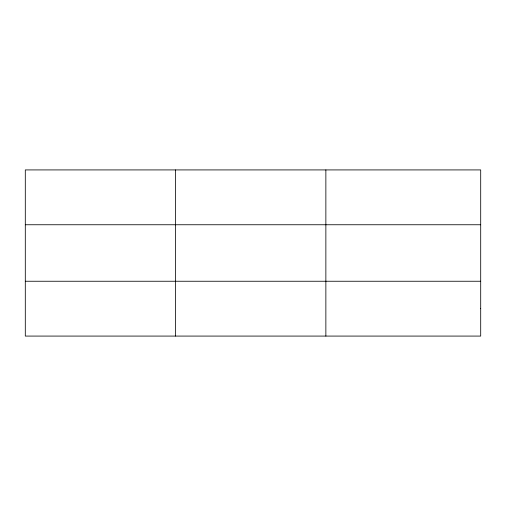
<?xml version="1.0" encoding="UTF-8"?>
<svg xmlns="http://www.w3.org/2000/svg" width="506" height="506" viewBox="0 0 506 506"><rect width="100%" height="100%" fill="white"/><g stroke="black" fill="none" stroke-linecap="round" stroke-linejoin="round"><path stroke-width="0.76" d="M175.582 169.921L175.582 336.079M325.864 169.921L325.864 336.079M25.3 224.753L480.7 224.753M25.3 281.247L480.7 281.247M480.7 308.66L480.7 336.079L25.3 336.079L25.3 169.921L480.7 169.921L480.7 308.66"/></g></svg>
